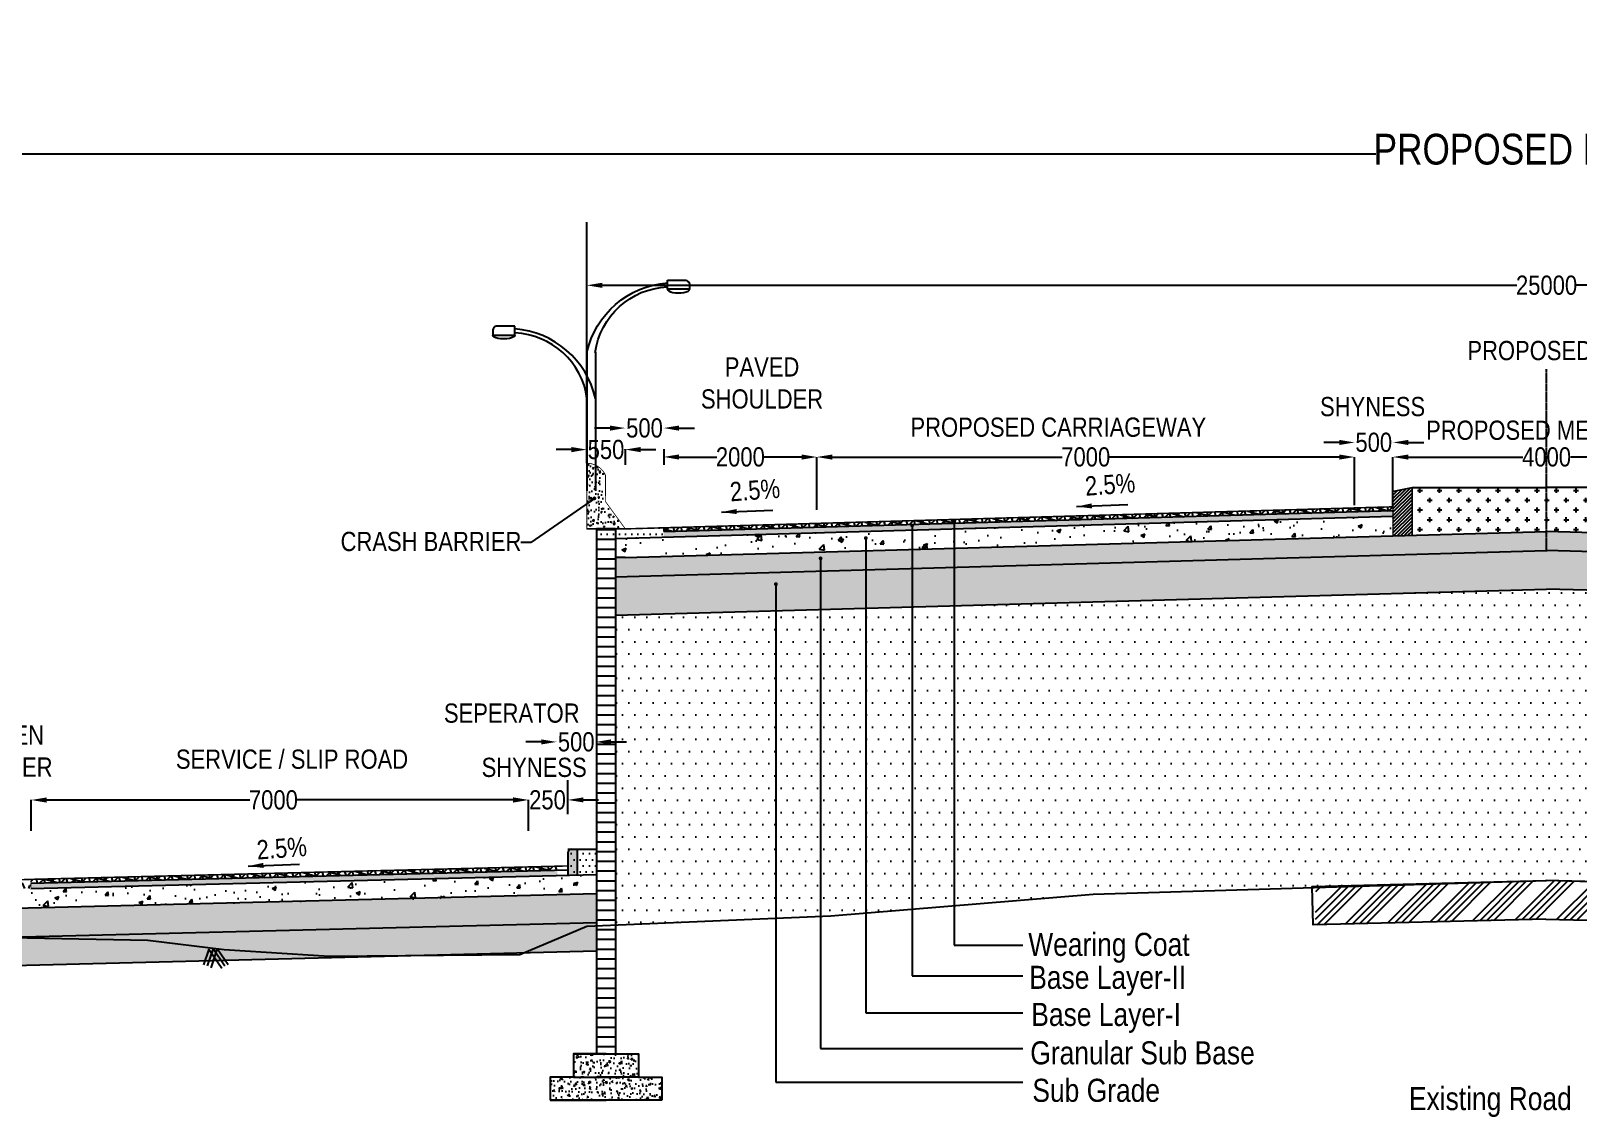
# Model space of a CAD drawing. Header units: millimetres. Extents: x 207528 to 778454, y -364692 to 101323.
# Drawn here: x 504300 to 524444, y -43424 to -29287 of the extents above; entities that cross this region are included whole.
import ezdxf

# ---------------------------------------------------------------- set-up
doc = ezdxf.new("R2010")
doc.units = ezdxf.units.MM
doc.linetypes.add('CENTER2', pattern=[28.575, 19.05, -3.175, 3.175, -3.175])
for name, color, linetype in [('Dim', 253, 'Continuous'), ('Dimension', 253, 'Continuous'), ('hatch', 253, 'Continuous')]:
    doc.layers.add(name, color=color, linetype=linetype)
doc.styles.add('DIM', font='ARIALN.TTF', dxfattribs={"height": 250})
doc.styles.add('STRIP PLAN STYLE', font='ARIALN.TTF')
doc.dimstyles.new('DIM', dxfattribs={"dimtxt": 250, "dimasz": 200, "dimexe": 0.18, "dimexo": 0.0625, "dimgap": 0.09, "dimtad": 0, "dimtih": 1, "dimtoh": 1, "dimdec": 0, "dimzin": 0, "dimdsep": 46, "dimtxsty": 'DIM', "dimcen": 0.09, "dimclrd": 256, "dimclrt": 7, "dimadec": 0, "dimazin": 0, "dimtfac": 1, "dimtdec": 0, "dimtofl": 0, "dimtmove": 0, "dimatfit": 3, "dimfxl": 1, "dimtolj": 1, "dimtzin": 0, "dimarcsym": 0})
doc.dimstyles.new('new', dxfattribs={"dimtxt": 150, "dimasz": 150, "dimexe": 100, "dimexo": 0.1, "dimgap": 0.09, "dimtad": 0, "dimtih": 1, "dimtoh": 1, "dimdec": 0, "dimzin": 0, "dimdsep": 46, "dimtxsty": 'DIM', "dimcen": 0.09, "dimclrd": 256, "dimclrt": 252, "dimadec": 0, "dimazin": 0, "dimtfac": 1, "dimtdec": 0, "dimtofl": 0, "dimtmove": 0, "dimatfit": 3, "dimfxl": 1, "dimtolj": 1, "dimtzin": 0, "dimlwd": -1, "dimarcsym": 0})
pattern_1 = [(0, (448185.95, 42455.75), (127, 127), [63.5, -190.5]), (90, (448217.7, 42424), (-127, 127), [63.5, -190.5])]
pattern_2 = [(0, (448185.95, -21627.63), (39.6875, 79.375), [0, -79.375])]
pattern_3 = [(228.01279, (448643.148, -20992.626), (-5080, -5715), [85.4304, -8457.621]), (184.96974, (448585.998, -21056.126), (7619.999997, 635.000036), [146.601, -14513.5122]), (132.510447, (448439.948, -21068.826), (6350.000003, -6984.999998), [103.3704, -10233.6807]), (267.27369, (448192.298, -21227.576), (635.000001, 12700), [133.501, -13216.6094]), (292.833654, (448185.948, -21360.926), (-3175, 7620), [130.9084, -12959.952]), (357.27369, (448236.748, -21481.576), (-12700, 635.000001), [133.501, -13216.6094]), (37.69424, (448370.098, -21487.926), (-8254.9999996, -6350.0000005), [176.5484, -17478.279]), (72.255328, (448509.798, -21379.976), (4445.000001, 13969.9999996), [166.68, -16501.314]), (121.429566, (448560.598, -21221.226), (-5080.000001, 8255), [133.9532, -13261.3864]), (175.23636, (448490.75, -21106.926), (6985, -635), [152.9283, -7493.4842]), (222.397438, (448338.348, -21094.226), (-7619.9999998, -6985.0000003), [197.7695, -19579.193]), (138.814075, (448820.95, -21233.926), (-4445, 3810), [67.501, -6682.6415]), (171.469234, (448770.148, -21189.476), (8255, -1269.999999), [128.4205, -12713.6597]), (225, (448643.15, -21170.43), (-9e-14, -635), [89.8023, -808.2233]), (203.19859, (448598.7, -21094.23), (3175, 1270), [48.3603, -4787.6556]), (291.80141, (448554.25, -21113.28), (-635, 1905), [68.3914, -3351.1882]), (30.96376, (448579.65, -21176.78), (1905, 1270), [111.08, -3591.5745]), (161.56505, (448674.9, -21119.63), (1270, -635), [80.322, -1927.7245]), (16.38954, (448185.948, -21113.276), (6350, 1905), [112.522, -11139.7067]), (70.346176, (448293.898, -21081.526), (-2540, -6985), [94.3997, -9345.554]), (293.19859, (448674.9, -20992.63), (-1270, 3175), [96.72, -4739.296]), (343.61046, (448712.998, -21081.526), (-6350, 1905), [112.522, -11139.7067]), (339.443955, (448185.95, -21506.98), (-3175, 1270), [108.509, -5316.9336]), (294.77514, (448287.548, -21545.076), (-3175.000004, 6984.999998), [90.918, -9000.8983]), (66.80141, (448681.25, -21627.63), (1270, 3175), [96.72, -4739.296]), (17.354025, (448719.348, -21538.726), (-8255, -2540), [106.4457, -10538.094]), (69.44395, (448370.1, -21627.63), (-1270, -3175), [54.2544, -5371.188]), (101.30993, (448643.15, -21627.63), (-635, 2540), [32.3787, -3205.4987]), (165.96376, (448636.8, -21595.88), (1905, -635), [130.9084, -2487.2636]), (186.009006, (448509.798, -21564.126), (6350, 635), [121.3167, -12010.3412]), (303.69007, (448579.65, -21233.93), (-635, 1270), [91.581, -2197.944]), (353.157227, (448630.448, -21310.126), (10795, -1269.9999994), [159.889, -15829.0023]), (60.945396, (448789.2, -21329.176), (-2540, -4445), [65.377, -6472.348]), (90, (448820.95, -21272), (-635, 635), [38.1, -596.9]), (120.25644, (448497.098, -21545.076), (2540, -4445), [88.2167, -8733.485]), (48.01279, (448452.648, -21468.876), (5080, 5715), [170.8607, -8372.1905]), (0, (448566.95, -21341.9), (635, 635), [165.1, -469.9]), (325.304846, (448732.048, -21341.876), (6350.000002, -4444.999997), [100.4024, -9939.829]), (254.0546, (448814.6, -21399.03), (-635, -2540), [92.4573, -4530.4125]), (207.645975, (448789.198, -21487.926), (-12065.0000004, -6349.999999), [150.5363, -14903.116]), (175.42608, (448655.848, -21557.776), (-8255, 635), [159.2574, -15766.4616])]
pattern_4 = [(0, (448185.95, 42455.75), (79.375, 158.75), [0, -158.75])]
pattern_5 = [(45, (448180, -79122.26), (-269.4077, 269.4077), []), (45, (448269.8, -79122.26), (-269.4077, 269.4077), []), (45, (448359.6, -79122.26), (-269.4077, 269.4077), []), (45, (448449.4, -79122.26), (-269.4077, 269.4077), [])]

# ---------------------------------------------------------------- blocks, each defined once
blk = doc.blocks.new('*D477')
at = {"layer": 'Defpoints', "color": 0, "transparency": 16777216}
for p in [(514534, -34833), (514534, -35519), (521534, -35459)]:
    blk.add_point(p, dxfattribs=at)
at = {"layer": 'Dim', "color": 0, "lineweight": -2, "transparency": 16777216}
for p, q in [((514534, -35519), (514534, -34833)), ((521534, -35459), (521534, -34833))]:
    blk.add_line(p, q, dxfattribs=at)
at = {"layer": 'Dim', "lineweight": -2, "transparency": 16777216}
for p, q in [((514734, -34833), (517729, -34833)), ((521334, -34833), (518339, -34833))]:
    blk.add_line(p, q, dxfattribs=at)
at = {"layer": 'Dim', "transparency": 16777216}
for points in [[(514734, -34800), (514734, -34867), (514534, -34833)], [(521334, -34800), (521334, -34867), (521534, -34833)]]:
    blk.add_solid(points, dxfattribs=at)
at = {"layer": 'Dim', "color": 7, "transparency": 16777216, "insert": (518034, -34833), "char_height": 250, "attachment_point": 5, "style": 'DIM'}
blk.add_mtext('\\A1;7000', dxfattribs=at)
blk = doc.blocks.new('*D478')
at = {"layer": 'Defpoints', "color": 0, "transparency": 16777216}
for p in [(512539, -34832), (512539, -34832), (514534, -34833)]:
    blk.add_point(p, dxfattribs=at)
at = {"layer": 'Dim', "color": 0, "lineweight": -2, "transparency": 16777216}
for p, q in [((512539, -34833), (512539, -34833)), ((514534, -34834), (514534, -34834))]:
    blk.add_line(p, q, dxfattribs=at)
at = {"layer": 'Dim', "lineweight": -2, "transparency": 16777216}
for p, q in [((512739, -34833), (513229, -34833)), ((514334, -34833), (513844, -34833))]:
    blk.add_line(p, q, dxfattribs=at)
at = {"layer": 'Dim', "transparency": 16777216}
for points in [[(512739, -34799), (512739, -34866), (512539, -34832)], [(514334, -34800), (514334, -34867), (514534, -34833)]]:
    blk.add_solid(points, dxfattribs=at)
at = {"layer": 'Dim', "color": 7, "transparency": 16777216, "insert": (513537, -34833), "char_height": 250, "attachment_point": 5, "style": 'DIM'}
blk.add_mtext('\\A1;2000', dxfattribs=at)
blk = doc.blocks.new('*D479')
at = {"layer": 'Defpoints', "color": 0, "transparency": 16777216}
for p in [(511538, -34736), (511538, -34833), (512038, -34833)]:
    blk.add_point(p, dxfattribs=at)
at = {"layer": 'Dim', "lineweight": -2, "transparency": 16777216}
for p, q in [((511338, -34736), (511138, -34736)), ((512238, -34736), (512438, -34736))]:
    blk.add_line(p, q, dxfattribs=at)
at = {"layer": 'Dim', "color": 0, "lineweight": -2, "transparency": 16777216}
for p, q in [((511538, -34738), (511538, -34736)), ((512038, -34738), (512038, -34736))]:
    blk.add_line(p, q, dxfattribs=at)
at = {"layer": 'Dim', "transparency": 16777216}
for points in [[(511338, -34703), (511338, -34770), (511538, -34736)], [(512238, -34703), (512238, -34770), (512038, -34736)]]:
    blk.add_solid(points, dxfattribs=at)
at = {"layer": 'Dim', "color": 7, "transparency": 16777216, "insert": (511788, -34736), "char_height": 250, "attachment_point": 5, "style": 'DIM'}
blk.add_mtext('\\A1;550', dxfattribs=at)
blk = doc.blocks.new('*D480')
at = {"layer": 'Defpoints', "color": 0, "transparency": 16777216}
for p in [(522034, -34643), (521534, -34833), (522034, -34833)]:
    blk.add_point(p, dxfattribs=at)
at = {"layer": 'Dim', "lineweight": -2, "transparency": 16777216}
for p, q in [((521334, -34643), (521134, -34643)), ((522234, -34643), (522434, -34643))]:
    blk.add_line(p, q, dxfattribs=at)
at = {"layer": 'Dim', "color": 0, "lineweight": -2, "transparency": 16777216}
for p, q in [((521534, -34644), (521534, -34643)), ((522034, -34644), (522034, -34643))]:
    blk.add_line(p, q, dxfattribs=at)
at = {"layer": 'Dim', "transparency": 16777216}
for points in [[(521334, -34610), (521334, -34677), (521534, -34643)], [(522234, -34610), (522234, -34677), (522034, -34643)]]:
    blk.add_solid(points, dxfattribs=at)
at = {"layer": 'Dim', "color": 7, "transparency": 16777216, "insert": (521784, -34643), "char_height": 250, "attachment_point": 5, "style": 'DIM'}
blk.add_mtext('\\A1;500', dxfattribs=at)
blk = doc.blocks.new('*D497')
at = {"layer": 'Defpoints', "color": 0, "transparency": 16777216}
for p in [(512038, -34456), (512038, -34730), (512539, -34730)]:
    blk.add_point(p, dxfattribs=at)
at = {"layer": 'Dim', "lineweight": -2, "transparency": 16777216}
for p, q in [((511838, -34456), (511638, -34456)), ((512739, -34456), (512939, -34456))]:
    blk.add_line(p, q, dxfattribs=at)
at = {"layer": 'Dim', "color": 0, "lineweight": -2, "transparency": 16777216}
for p, q in [((512038, -34458), (512038, -34456)), ((512539, -34458), (512539, -34456))]:
    blk.add_line(p, q, dxfattribs=at)
at = {"layer": 'Dim', "transparency": 16777216}
for points in [[(511838, -34423), (511838, -34490), (512038, -34456)], [(512739, -34423), (512739, -34490), (512539, -34456)]]:
    blk.add_solid(points, dxfattribs=at)
at = {"layer": 'Dim', "color": 7, "transparency": 16777216, "insert": (512289, -34456), "char_height": 250, "attachment_point": 5, "style": 'DIM'}
blk.add_mtext('\\A1;500', dxfattribs=at)
blk = doc.blocks.new('*D481')
at = {"layer": 'Defpoints', "color": 0, "transparency": 16777216}
for p in [(522034, -34833), (522034, -35269), (526035, -35269)]:
    blk.add_point(p, dxfattribs=at)
at = {"layer": 'Dim', "color": 0, "lineweight": -2, "transparency": 16777216}
for p, q in [((522034, -35269), (522034, -34833)), ((526035, -35269), (526035, -34833))]:
    blk.add_line(p, q, dxfattribs=at)
at = {"layer": 'Dim', "lineweight": -2, "transparency": 16777216}
for p, q in [((522234, -34833), (523724, -34833)), ((525835, -34833), (524344, -34833))]:
    blk.add_line(p, q, dxfattribs=at)
at = {"layer": 'Dim', "transparency": 16777216}
for points in [[(522234, -34800), (522234, -34867), (522034, -34833)], [(525835, -34800), (525835, -34867), (526035, -34833)]]:
    blk.add_solid(points, dxfattribs=at)
at = {"layer": 'Dim', "color": 7, "transparency": 16777216, "insert": (524034, -34833), "char_height": 250, "attachment_point": 5, "style": 'DIM'}
blk.add_mtext('\\A1;4000', dxfattribs=at)
blk = doc.blocks.new('*D467')
at = {"layer": 'Defpoints', "color": 0, "transparency": 16777216}
for p in [(511538, -32214), (536531, -32308), (536531, -32598)]:
    blk.add_point(p, dxfattribs=at)
at = {"layer": 'Dim', "color": 0, "lineweight": -2, "transparency": 16777216}
for p, q in [((511538, -32597), (511538, -32598)), ((536531, -32597), (536531, -32598))]:
    blk.add_line(p, q, dxfattribs=at)
at = {"layer": 'Dim', "lineweight": -2, "transparency": 16777216}
for p, q in [((511738, -32598), (523647, -32598)), ((536331, -32598), (524422, -32598))]:
    blk.add_line(p, q, dxfattribs=at)
at = {"layer": 'Dim', "transparency": 16777216}
for points in [[(511738, -32565), (511738, -32631), (511538, -32598)], [(536331, -32565), (536331, -32631), (536531, -32598)]]:
    blk.add_solid(points, dxfattribs=at)
at = {"layer": 'Dim', "color": 7, "transparency": 16777216, "insert": (524034, -32598), "char_height": 250, "attachment_point": 5, "style": 'DIM'}
blk.add_mtext('\\A1;25000', dxfattribs=at)
blk = doc.blocks.new('*D468')
at = {"layer": 'Defpoints', "color": 0, "transparency": 16777216}
for p in [(554034, -30202), (494034, -30254), (554034, -30886)]:
    blk.add_point(p, dxfattribs=at)
at = {"layer": 'Dim', "color": 0, "lineweight": -2, "transparency": 16777216}
for p, q in [((554034, -30202), (554034, -30886)), ((494034, -30254), (494034, -30886))]:
    blk.add_line(p, q, dxfattribs=at)
at = {"layer": 'Dim', "lineweight": -2, "transparency": 16777216}
for p, q in [((494234, -30886), (521813, -30886)), ((553834, -30886), (529158, -30886))]:
    blk.add_line(p, q, dxfattribs=at)
at = {"layer": 'Dim', "transparency": 16777216}
for points in [[(494234, -30852), (494234, -30919), (494034, -30886)], [(553834, -30852), (553834, -30919), (554034, -30886)]]:
    blk.add_solid(points, dxfattribs=at)
at = {"layer": 'Dim', "color": 7, "transparency": 16777216, "insert": (525486, -30886), "char_height": 400, "attachment_point": 5, "style": 'STRIP PLAN STYLE'}
blk.add_mtext('\\A1;PROPOSED RIGHT OF WAY (60m)', dxfattribs=at)
blk = doc.blocks.new('DDD')
for p, q in [((1867358, -106507), (1867129, -106509)), ((1867359, -106625), (1867358, -106507)), ((1867070, -106568), (1867071, -106627)), ((1867071, -106627), (1867359, -106625)), ((1868297, -107444), (1868295, -109214)), ((1868407, -107450), (1868407, -109214))]:
    blk.add_line(p, q)
for centre, major_axis, start_param, end_param in [((1867129, -106568), (41.7, 41.7), 0.793568, 2.364365), ((1867273, -107703), (-822, 822), 4.14637, 5.423964), ((1867323, -107580), (-343, 922), 4.488864, 5.890241)]:
    blk.add_ellipse(centre, major_axis=major_axis, ratio=1, start_param=start_param, end_param=end_param)
at = {"extrusion": (0, 0, -1)}
blk.add_ellipse((1867215, -106626), major_axis=(144, 1), ratio=0.331897, start_param=0, end_param=3.141593, dxfattribs=at)
blk = doc.blocks.new('DUAL LIGHT')
for p, q in [((1621822, -144545), (1621823, -144427)), ((1621823, -144427), (1622052, -144429)), ((1622110, -144547), (1621822, -144545)), ((1622110, -144488), (1622110, -144547)), ((1620774, -145370), (1620774, -146570)), ((1620884, -145364), (1620885, -146570))]:
    blk.add_line(p, q)
at = {"extrusion": (0, 0, -1)}
for centre, major_axis, start_param, end_param in [((1622052, -144487), (-41.7, 41.7), 0.793568, 2.364365), ((1621908, -145623), (822, 822), 4.14637, 5.423964), ((1621858, -145500), (343, 922), 4.488864, 5.890241)]:
    blk.add_ellipse(centre, major_axis=major_axis, ratio=1, start_param=start_param, end_param=end_param, dxfattribs=at)
blk.add_ellipse((1621966, -144546), major_axis=(-144, 1), ratio=0.331897, start_param=0, end_param=3.141593)
blk.add_blockref('DDD', (-247523, -37321))
blk = doc.blocks.new('*D509')
at = {"layer": 'Defpoints', "color": 0, "transparency": 16777216}
for p in [(511655, -38541), (511145, -38889), (511655, -38889)]:
    blk.add_point(p, dxfattribs=at)
at = {"layer": 'Dim', "lineweight": -2, "transparency": 16777216}
for p, q in [((510945, -38541), (510745, -38541)), ((511855, -38541), (512055, -38541))]:
    blk.add_line(p, q, dxfattribs=at)
at = {"layer": 'Dim', "color": 0, "lineweight": -2, "transparency": 16777216}
for p, q in [((511145, -38542), (511145, -38541)), ((511655, -38542), (511655, -38541))]:
    blk.add_line(p, q, dxfattribs=at)
at = {"layer": 'Dim', "transparency": 16777216}
for points in [[(510945, -38508), (510945, -38574), (511145, -38541)], [(511855, -38508), (511855, -38574), (511655, -38541)]]:
    blk.add_solid(points, dxfattribs=at)
at = {"layer": 'Dim', "color": 7, "transparency": 16777216, "insert": (511400, -38541), "char_height": 250, "attachment_point": 5, "style": 'DIM'}
blk.add_mtext('\\A1;500', dxfattribs=at)
blk = doc.blocks.new('*D510')
at = {"layer": 'Defpoints', "color": 0, "transparency": 16777216}
for p in [(504304, -39297), (504304, -39700), (510778, -39700)]:
    blk.add_point(p, dxfattribs=at)
at = {"layer": 'Dim', "color": 0, "lineweight": -2, "transparency": 16777216}
for p, q in [((504304, -39700), (504304, -39297)), ((510778, -39700), (510778, -39297))]:
    blk.add_line(p, q, dxfattribs=at)
at = {"layer": 'Dim', "lineweight": -2, "transparency": 16777216}
for p, q in [((504504, -39297), (507152, -39297)), ((510578, -39297), (507762, -39297))]:
    blk.add_line(p, q, dxfattribs=at)
at = {"layer": 'Dim', "transparency": 16777216}
for points in [[(504504, -39264), (504504, -39331), (504304, -39297)], [(510578, -39264), (510578, -39331), (510778, -39297)]]:
    blk.add_solid(points, dxfattribs=at)
at = {"layer": 'Dim', "color": 7, "transparency": 16777216, "insert": (507457, -39297), "char_height": 250, "attachment_point": 5, "style": 'DIM'}
blk.add_mtext('\\A1;7000', dxfattribs=at)
blk = doc.blocks.new('*D511')
at = {"layer": 'Defpoints', "color": 0, "transparency": 16777216}
for p in [(511292, -39296), (510781, -39613), (511292, -39613)]:
    blk.add_point(p, dxfattribs=at)
at = {"layer": 'Dim', "lineweight": -2, "transparency": 16777216}
for p, q in [((510581, -39296), (510381, -39296)), ((511492, -39296), (511692, -39296))]:
    blk.add_line(p, q, dxfattribs=at)
at = {"layer": 'Dim', "color": 0, "lineweight": -2, "transparency": 16777216}
for p, q in [((510781, -39297), (510781, -39296)), ((511292, -39297), (511292, -39296))]:
    blk.add_line(p, q, dxfattribs=at)
at = {"layer": 'Dim', "transparency": 16777216}
for points in [[(510581, -39263), (510581, -39329), (510781, -39296)], [(511492, -39263), (511492, -39329), (511292, -39296)]]:
    blk.add_solid(points, dxfattribs=at)
at = {"layer": 'Dim', "color": 7, "transparency": 16777216, "insert": (511026, -39296), "char_height": 250, "attachment_point": 5, "style": 'DIM'}
blk.add_mtext('\\A1;250', dxfattribs=at)

msp = doc.modelspace()

# ---------------------------------------------------------------- hatches: boundary and pattern name
h = msp.add_hatch()
h.set_pattern_fill('GOST_GLASS', color=41, scale=5)
h.set_pattern_definition([(45, (448185.948, -103130.488), (42.426407, -4e-15), [25, -35]), (45, (448196.554, -103130.488), (42.426407, -4e-15), [10, -50]), (45, (448185.948, -103119.88), (42.426407, -4e-15), [10, -50])])
h.paths.add_polyline_path([(522034, -35601.1), (522034, -35531.1), (512539.4, -35804.5), (512539.4, -35873.7)])
at = {"ltscale": 0.1}
h = msp.add_hatch(dxfattribs=at)
h.set_pattern_fill('LINE', color=256, scale=40, style=0)
h.set_pattern_definition([(0, (449685.95, 42455.75), (0, 127), [])])
h.paths.add_polyline_path([(511912.9, -35768.5), (511662.9, -35768.5), (511662.9, -41152.3), (511912.9, -41113.4)])
h.paths.add_polyline_path([(511912.9, -41113.4), (511662.9, -41152.3), (511662.9, -42602.9), (511912.9, -42602.9)])
h = msp.add_hatch(color=256)
h.dxf.hatch_style = 1
h.paths.add_polyline_path([(511289.4, -39986.5, -0.4142136), (511339.4, -39936.5), (511412.7, -39936.5), (511412.7, -40272.3), (511289.4, -40275.4)])
h = msp.add_hatch()
h.set_pattern_fill('GOST_GLASS', color=41, scale=5)
h.set_pattern_definition([(45, (412542.996, -53854.15), (42.426407, -4e-15), [25, -35]), (45, (412553.602, -53854.15), (42.426407, -4e-15), [10, -50]), (45, (412542.996, -53843.545), (42.426407, -4e-15), [10, -50])])
h.paths.add_polyline_path([(511153.7, -40208.7), (511153.7, -40278.8), (505574.6, -40418.2), (505328.2, -40398.6), (504930, -40364.3)])
h.paths.add_polyline_path([(504300.5, -40380.1), (504300.5, -40450.1), (505574.6, -40418.2), (505328.2, -40398.6), (504930, -40364.3)])
at = {"layer": 'Dim'}
h = msp.add_hatch(dxfattribs=at)
h.set_pattern_fill('AR-CONC', color=256)
h.set_pattern_definition([(50, (447685.82, 42418.25), (182.18467, -15.93909), [19.05, -209.55]), (355, (447685.82, 42418.25), (-35.24342, 191.05685), [15.24, -167.6406]), (100.45144, (447701, 42416.92), (146.94125, 175.11775), [16.19, -178.09024]), (46.1842, (447685.82, 42469.05), (271.07904, -42.04233), [28.575, -314.325]), (96.63556, (447708.4, 42465.55), (237.4041, 247.4261), [24.285, -267.1356]), (351.18415, (447685.82, 42469.05), (237.4041, 247.4261), [22.86, -251.4597]), (21, (447711.22, 42456.35), (151.6144, -102.2652), [19.05, -209.55]), (326, (447711.22, 42456.35), (61.80203, 184.18797), [15.24, -167.64]), (71.45144, (447723.86, 42447.83), (213.41642, 81.92277), [16.19, -178.08994]), (37.5, (447685.82, 42418.25), (3.088603, 84.55504), [0, -165.608, 0, -170.18, 0, -168.275]), (7.5, (447685.82, 42418.25), (66.81966, 100.180575), [0, -97.028, 0, -161.798, 0, -64.135]), (327.5, (447629.18, 42418.25), (135.590595, -5.728744), [0, -63.5, 0, -198.12, 0, -262.89]), (317.5, (447603.78, 42418.25), (148.12918, 25.42649), [0, -82.55, 0, -131.572, 0, -186.69])])
h.paths.add_polyline_path([(511780.9, -35070.1), (511774.3, -35056.4), (511754.7, -35024.3), (511737.6, -35002.9), (511713.2, -34978.7), (511673.4, -34950.1), (511640.4, -34933.9), (511607.7, -34923), (511569.4, -34915.9), (511537.9, -34914.4), (511537.9, -34972.4), (511537.9, -35768.5), (512039.3, -35756), (511780.5, -35412)])
h = msp.add_hatch(dxfattribs=at)
h.set_pattern_fill('ANSI31', color=256, scale=10)
h.set_pattern_definition([(45, (448185.948, 42455.753), (-22.45064, 22.45064), [])])
h.paths.add_polyline_path([(522284, -35481), (522283.9, -35231.1), (522034, -35280.7), (522034, -35481), (522034, -35851.2), (522284, -35845)])
h = msp.add_hatch(dxfattribs=at)
h.set_pattern_fill('AR-CONC', color=256, scale=3)
h.set_pattern_definition([(50, (448185.95, -21627.63), (546.554, -47.8173), [57.15, -628.65]), (355, (448185.95, -21627.6), (-105.7303, 573.1705), [45.72, -502.9218]), (100.45144, (448231.5, -21631.6), (440.8237, 525.3533), [48.57, -534.2707]), (46.1842, (448185.95, -21475.2), (813.237, -126.127), [85.725, -942.975]), (96.6356, (448253.7, -21485.7), (712.212, 742.278), [72.855, -801.407]), (351.1842, (448185.95, -21475.2), (712.212, 742.278), [68.58, -754.379]), (21, (448262.15, -21513.33), (454.8432, -306.7956), [57.15, -628.65]), (326, (448262.15, -21513.3), (185.406, 552.564), [45.72, -502.92]), (71.45144, (448300.05, -21538.9), (640.2493, 245.7683), [48.57, -534.27]), (37.5, (448185.95, -21627.63), (9.2658, 253.6651), [0, -496.824, 0, -510.54, 0, -504.825]), (7.5, (448185.95, -21627.63), (200.459, 300.5417), [0, -291.084, 0, -485.394, 0, -192.405]), (327.5, (448016.02, -21627.63), (406.7718, -17.18623), [0, -190.5, 0, -594.36, 0, -788.67]), (317.5, (447939.82, -21627.63), (444.3875, 76.2795), [0, -247.65, 0, -394.716, 0, -560.07])])
h.paths.add_polyline_path([(522034, -35601.1), (511912.9, -35891.7), (511912.9, -36027.6), (511912.9, -36138.6), (522034, -35851.2)])
h = msp.add_hatch(dxfattribs=at)
h.set_pattern_fill('AR-CONC', color=256, scale=3)
h.set_pattern_definition([(50, (412543, -53854.15), (546.554, -47.8173), [57.15, -628.65]), (355, (412543, -53854.15), (-105.7303, 573.1705), [45.72, -502.9218]), (100.45144, (412588.54, -53858.14), (440.8237, 525.3533), [48.57, -534.2707]), (46.1842, (412543, -53701.75), (813.237, -126.127), [85.725, -942.975]), (96.6356, (412610.8, -53712.3), (712.2124, 742.2784), [72.855, -801.407]), (351.18415, (412543, -53701.75), (712.2124, 742.2784), [68.58, -754.379]), (21, (412619.2, -53739.85), (454.8432, -306.7956), [57.15, -628.65]), (326, (412619.2, -53739.85), (185.406, 552.564), [45.72, -502.92]), (71.45144, (412657.1, -53765.4), (640.2493, 245.7683), [48.57, -534.2698]), (37.5, (412543, -53854.15), (9.2658, 253.6651), [0, -496.824, 0, -510.54, 0, -504.825]), (7.5, (412543, -53854.15), (200.459, 300.5417), [0, -291.084, 0, -485.394, 0, -192.405]), (327.5, (412373.07, -53854.15), (406.7718, -17.18623), [0, -190.5, 0, -594.36, 0, -788.67]), (317.5, (412296.87, -53854.15), (444.3875, 76.2795), [0, -247.65, 0, -394.716, 0, -560.07])])
h.paths.add_polyline_path([(504153.7, -40453.8), (505574.6, -40418.2), (506472.4, -40489.7), (507655.6, -40545.7), (509194.1, -40553.5), (510496.8, -40492.6), (511662.9, -40474.4), (511662.9, -40525.8), (504153.7, -40703.8)])
h.paths.add_polyline_path([(505574.6, -40418.2), (511153.7, -40278.8), (511662.9, -40266), (511662.9, -40474.4), (510496.8, -40492.6), (509194.1, -40553.5), (507655.6, -40545.7), (506472.4, -40489.7)])
h = msp.add_hatch(dxfattribs=at)
h.set_pattern_fill('ANSI34', color=256, scale=20)
h.set_pattern_definition(pattern_5)
h.paths.add_polyline_path([(524020, -40342.2), (522030.6, -40391.9), (521031.5, -40416.9), (521025.3, -40921.3), (524032, -40846.4)])
h = msp.add_hatch(dxfattribs=at)
h.set_pattern_fill('ANSI34', color=256, scale=20)
h.set_pattern_definition(pattern_5)
h.paths.add_polyline_path([(524025.6, -40346.1), (526026.7, -40392.4), (527026.4, -40421.1), (527032.6, -40921.4), (524032.6, -40846.4)])
at = {"layer": 'hatch'}
h = msp.add_hatch(dxfattribs=at)
h.set_pattern_fill('CROSS', color=61, scale=20)
h.set_pattern_definition(pattern_1)
h.paths.add_polyline_path([(524034.3, -35231), (522283.9, -35231.1), (522283.9, -35481.1), (522284, -35845), (524034.3, -35801.2)])
h = msp.add_hatch(dxfattribs=at)
h.set_pattern_fill('CROSS', color=61, scale=20)
h.set_pattern_definition(pattern_1)
h.paths.add_polyline_path([(524034.3, -35231), (525784.7, -35231.1), (525784.7, -35481.1), (525784.6, -35845), (524034.3, -35801.2)])
h = msp.add_hatch(dxfattribs=at)
h.set_pattern_fill('NET3', color=256, scale=30, angle=45)
h.set_pattern_definition([(45, (448185.95, -103130.49), (-67.35192, 67.35192), []), (105, (448185.95, -103130.49), (-92.004435, -24.65251), []), (165, (448185.95, -103130.49), (-24.65251, -92.004435), [])])
h.paths.add_polyline_path([(522034, -35531.1), (522034, -35481.1), (512539.4, -35754.5), (512539.4, -35804.5)])
h = msp.add_hatch(dxfattribs=at)
h.set_pattern_fill('DOTS', scale=50)
h.set_pattern_definition(pattern_2)
h.paths.add_polyline_path([(512539.4, -35754.5), (511663.2, -35768.5), (511662.9, -35774.6), (511662.9, -35903.3), (512540, -35873.7)])
h = msp.add_hatch(dxfattribs=at)
h.set_pattern_fill('GRAVEL', color=11, scale=25)
h.set_pattern_definition(pattern_3)
h.paths.add_polyline_path([(524033.7, -36051.3), (524033.7, -35801.2), (511912.9, -36138.6), (511912.9, -36222.7), (511912.9, -36391.8)])
h = msp.add_hatch(dxfattribs=at)
h.set_pattern_fill('GRAVEL', color=11, scale=25)
h.set_pattern_definition(pattern_3)
h.paths.add_polyline_path([(524034.9, -36051.3), (524034.9, -35801.2), (536155.7, -36138.6), (536155.7, -36221.5), (536155.7, -36391.8)])
h = msp.add_hatch(dxfattribs=at)
h.set_pattern_fill('DOTS', color=25, scale=50)
h.set_pattern_definition(pattern_2)
h.paths.add_polyline_path([(524033.7, -36051.3), (511912.9, -36391.8), (511912.9, -36892), (524033.7, -36551.5)])
h = msp.add_hatch(dxfattribs=at)
h.set_pattern_fill('DOTS', color=25, scale=50)
h.set_pattern_definition(pattern_2)
h.paths.add_polyline_path([(524034.9, -36051.3), (536155.7, -36391.8), (536155.7, -36892), (524034.9, -36551.5)])
h = msp.add_hatch(dxfattribs=at)
h.set_pattern_fill('DOTS', scale=100)
h.set_pattern_definition(pattern_4)
h.paths.add_polyline_path([(524033.7, -36551.5), (511912.9, -36892), (511912.9, -40922.4), (512646.2, -40891.3), (514715.3, -40803.7), (518132.5, -40520.7), (524033.7, -40346.3)])
h = msp.add_hatch(dxfattribs=at)
h.set_pattern_fill('DOTS', scale=100)
h.set_pattern_definition(pattern_4)
h.paths.add_polyline_path([(524034.9, -36551.5), (536155.7, -36892), (536155.7, -40730.1), (536155.7, -40922.4), (533353.3, -40803.7), (529936.2, -40520.7), (524034.9, -40346.3)])
h = msp.add_hatch(dxfattribs=at)
h.set_pattern_fill('DOTS', color=25, scale=50)
h.set_pattern_definition([(0, (-803791.75, 54382.31), (39.6875, 79.375), [0, -79.375])])
h.paths.add_polyline_path([(511276.9, -40275.6), (511662.3, -40265.9), (511662.3, -39939.9), (511276.9, -39939.9)])
h = msp.add_hatch(dxfattribs=at)
h.set_pattern_fill('NET3', color=256, scale=30, angle=45)
h.set_pattern_definition([(45, (412543, -53854.15), (-67.35192, 67.35192), []), (105, (412543, -53854.15), (-92.004435, -24.65251), []), (165, (412543, -53854.15), (-24.65251, -92.004435), [])])
h.paths.add_polyline_path([(511153.7, -40158.7), (511153.7, -40208.7), (504930, -40364.3), (504480, -40325.6)])
h.paths.add_polyline_path([(504300.5, -40330), (504300.5, -40380.1), (504930, -40364.3), (504480, -40325.6)])
h = msp.add_hatch(dxfattribs=at)
h.set_pattern_fill('GRAVEL', color=11, scale=25)
h.set_pattern_definition([(228.012788, (197197.884, -107775.83), (-5080.0000004, -5714.9999996), [85.4304, -8457.6209]), (184.969741, (197140.734, -107839.328), (7619.999997, 635.0000362), [146.6012, -14513.5122]), (132.510447, (196994.684, -107852.028), (6350.0000027, -6984.9999976), [103.3704, -10233.6807]), (267.273689, (196747.034, -108010.778), (635.0000013, 12700), [133.5011, -13216.6094]), (292.833654, (196740.684, -108144.128), (-3175.0000003, 7620), [130.9084, -12959.9519]), (357.273689, (196791.484, -108264.778), (-12700, 635.0000013), [133.5011, -13216.6094]), (37.6942405, (196924.834, -108271.128), (-8254.9999996, -6350.0000005), [176.5484, -17478.2788]), (72.255328, (197064.534, -108163.178), (4445.0000012, 13969.9999996), [166.6799, -16501.3142]), (121.429566, (197115.334, -108004.428), (-5080.0000007, 8254.9999996), [133.9532, -13261.3864]), (175.236358, (197045.484, -107890.13), (6985, -635.000001), [152.9283, -7493.4842]), (222.397438, (196893.084, -107877.428), (-7619.9999998, -6985.0000003), [197.7695, -19579.1931]), (138.814075, (197375.684, -108017.13), (-4445, 3810), [67.5011, -6682.6415]), (171.469234, (197324.884, -107972.678), (8255.0000002, -1269.9999986), [128.4205, -12713.6597]), (225, (197197.9, -107953.63), (-9e-14, -635), [89.8023, -808.2233]), (203.19859, (197153.43, -107877.43), (3175, 1270), [48.3603, -4787.6556]), (291.80141, (197108.98, -107896.48), (-635, 1905), [68.3914, -3351.1882]), (30.963757, (197134.38, -107959.98), (1905, 1270), [111.0799, -3591.5745]), (161.56505, (197229.63, -107902.83), (1270, -635), [80.3218, -1927.7245]), (16.38954, (196740.684, -107896.478), (6350, 1905), [112.522, -11139.7067]), (70.346176, (196848.634, -107864.73), (-2540, -6985), [94.3997, -9345.5539]), (293.19859, (197229.63, -107775.83), (-1270, 3175), [96.72, -4739.2959]), (343.61046, (197267.734, -107864.728), (-6350, 1904.9999996), [112.522, -11139.7067]), (339.443955, (196740.684, -108290.18), (-3175, 1270), [108.5088, -5316.9336]), (294.77514, (196842.284, -108328.28), (-3175.000004, 6984.999998), [90.918, -9000.8983]), (66.80141, (197235.98, -108410.83), (1270, 3175), [96.72, -4739.2959]), (17.354025, (197274.084, -108321.928), (-8255, -2540.0000005), [106.4457, -10538.094]), (69.443955, (196924.834, -108410.83), (-1270, -3175), [54.2544, -5371.188]), (101.309932, (197197.88, -108410.83), (-635, 2540), [32.3787, -3205.4987]), (165.963757, (197191.53, -108379.08), (1905, -635), [130.9084, -2487.2636]), (186.009006, (197064.534, -108347.328), (6350, 635.0000003), [121.3167, -12010.3412]), (303.69007, (197134.38, -108017.13), (-635, 1270), [91.581, -2197.9441]), (353.157227, (197185.184, -108093.328), (10795, -1269.9999994), [159.8892, -15829.0023]), (60.945396, (197343.934, -108112.38), (-2540, -4445), [65.377, -6472.3481]), (90, (197375.7, -108055.2), (-635, 635), [38.1, -596.9]), (120.256437, (197051.834, -108328.28), (2540, -4445), [88.2167, -8733.4852]), (48.012787, (197007.384, -108252.08), (5080.0000004, 5714.9999996), [170.8607, -8372.1905]), (0, (197121.7, -108125.1), (635, 635), [165.1, -469.9]), (325.304846, (197286.784, -108125.08), (6350.0000024, -4444.9999966), [100.4024, -9939.8292]), (254.054604, (197369.33, -108182.23), (-635, -2540), [92.4573, -4530.4125]), (207.645975, (197343.934, -108271.128), (-12065.0000004, -6349.9999992), [150.5363, -14903.1161]), (175.426079, (197210.584, -108340.978), (-8255, 635), [159.2574, -15766.4616])])
h.paths.add_polyline_path([(502978.6, -40526.4), (503301.5, -40365), (504300.5, -40330), (504301, -40330), (504301, -40450.2), (504180.4, -40450.2), (504180.4, -40484.3)])
h = msp.add_hatch(dxfattribs=at)
h.set_pattern_fill('GRAVEL', color=11, scale=25)
h.set_pattern_definition([(228.01279, (413000.196, -53219.15), (-5080, -5715), [85.4304, -8457.621]), (184.96974, (412943.046, -53282.65), (7619.999997, 635.000036), [146.6012, -14513.5122]), (132.510447, (412796.996, -53295.35), (6350.000003, -6984.999998), [103.3704, -10233.6807]), (267.27369, (412549.346, -53454.1), (635.000001, 12700), [133.501, -13216.6094]), (292.833654, (412542.996, -53587.45), (-3175, 7620), [130.9084, -12959.952]), (357.27369, (412593.796, -53708.1), (-12700, 635.000001), [133.501, -13216.6094]), (37.69424, (412727.146, -53714.451), (-8254.9999996, -6350.0000005), [176.5484, -17478.279]), (72.255328, (412866.846, -53606.501), (4445.000001, 13969.9999996), [166.68, -16501.314]), (121.429566, (412917.646, -53447.75), (-5080.000001, 8255), [133.9532, -13261.3864]), (175.23636, (412847.796, -53333.45), (6985, -635), [152.9283, -7493.4842]), (222.397438, (412695.396, -53320.751), (-7619.9999998, -6985.0000003), [197.7695, -19579.193]), (138.814075, (413177.996, -53460.45), (-4445, 3810), [67.501, -6682.6415]), (171.469234, (413127.196, -53416), (8255, -1269.999999), [128.4205, -12713.6597]), (225, (413000.2, -53396.95), (-9e-14, -635), [89.8023, -808.2233]), (203.19859, (412955.746, -53320.75), (3175, 1270), [48.3603, -4787.6556]), (291.80141, (412911.3, -53339.8), (-635, 1905), [68.3914, -3351.1882]), (30.96376, (412936.7, -53403.3), (1905, 1270), [111.08, -3591.5745]), (161.56505, (413031.95, -53346.15), (1270, -635), [80.3218, -1927.7245]), (16.38954, (412542.996, -53339.8), (6350, 1905), [112.522, -11139.7067]), (70.346176, (412650.946, -53308.05), (-2540, -6985), [94.3997, -9345.554]), (293.19859, (413031.946, -53219.15), (-1270, 3175), [96.72, -4739.296]), (343.61046, (413070.046, -53308.05), (-6350, 1905), [112.522, -11139.7067]), (339.443955, (412542.996, -53733.5), (-3175, 1270), [108.5088, -5316.9336]), (294.77514, (412644.596, -53771.6), (-3175.000004, 6984.999998), [90.918, -9000.8983]), (66.80141, (413038.296, -53854.15), (1270, 3175), [96.72, -4739.296]), (17.354025, (413076.396, -53765.25), (-8255, -2540), [106.4457, -10538.094]), (69.443955, (412727.146, -53854.15), (-1270, -3175), [54.2544, -5371.188]), (101.30993, (413000.2, -53854.15), (-635, 2540), [32.3787, -3205.4987]), (165.96376, (412993.85, -53822.4), (1905, -635), [130.9084, -2487.2636]), (186.009006, (412866.846, -53790.65), (6350, 635), [121.3167, -12010.3412]), (303.69007, (412936.7, -53460.45), (-635, 1270), [91.581, -2197.944]), (353.157227, (412987.496, -53536.651), (10795, -1269.9999994), [159.8892, -15829.0023]), (60.945396, (413146.246, -53555.7), (-2540, -4445), [65.377, -6472.348]), (90, (413178, -53498.55), (-635, 635), [38.1, -596.9]), (120.256437, (412854.146, -53771.6), (2540, -4445), [88.2167, -8733.4852]), (48.01279, (412809.696, -53695.4), (5080, 5715), [170.8607, -8372.1905]), (0, (412924, -53568.4), (635, 635), [165.1, -469.9]), (325.304846, (413089.096, -53568.4), (6350.000002, -4444.999997), [100.4024, -9939.829]), (254.0546, (413171.646, -53625.55), (-635, -2540), [92.4573, -4530.4125]), (207.645975, (413146.246, -53714.45), (-12065.0000004, -6349.999999), [150.5363, -14903.116]), (175.42608, (413012.896, -53784.301), (-8255, 635), [159.2574, -15766.4616])])
h.paths.add_polyline_path([(502543.1, -40744.1), (501752.7, -41139.2), (511662.9, -40891.5), (511662.9, -40516.1)])
h = msp.add_hatch(dxfattribs=at)
h.set_pattern_fill('DOTS', color=25, scale=50)
h.set_pattern_definition([(0, (412542.996, -53854.15), (39.6875, 79.375), [0, -79.375])])
h.paths.add_polyline_path([(501752.7, -41139.2), (500963.3, -41533.8), (511662.9, -41266.3), (511662.9, -40891.5), (511526.7, -40894.9)])
h = msp.add_hatch(dxfattribs=at)
h.set_pattern_fill('AR-CONC', color=256, angle=90)
h.set_pattern_definition([(140, (450060.95, 42455.75), (15.93909, 182.18467), [19.05, -209.55]), (85, (450060.95, 42455.75), (-191.05685, -35.24342), [15.24, -167.6406]), (190.45144, (450062.28, 42470.93), (-175.11775, 146.94125), [16.19, -178.09024]), (136.1842, (450010.15, 42455.75), (42.04233, 271.07904), [28.575, -314.325]), (186.63556, (450013.65, 42478.34), (-247.4261, 237.40413), [24.285, -267.1356]), (81.18415, (450010.15, 42455.75), (-247.4261, 237.4041), [22.86, -251.4597]), (111, (450022.85, 42481.15), (102.2652, 151.6144), [19.05, -209.55]), (56, (450022.85, 42481.15), (-184.18797, 61.80203), [15.24, -167.64]), (161.45145, (450031.37, 42493.79), (-81.92277, 213.41642), [16.19, -178.08994]), (127.5, (450060.95, 42455.75), (-84.55504, 3.088603), [0, -165.608, 0, -170.18, 0, -168.275]), (97.5, (450060.95, 42455.75), (-100.180575, 66.81966), [0, -97.028, 0, -161.798, 0, -64.135]), (57.5, (450060.95, 42399.11), (5.728744, 135.590595), [0, -63.5, 0, -198.12, 0, -262.89]), (47.5, (450060.95, 42373.71), (-25.42649, 148.12918), [0, -82.55, 0, -131.572, 0, -186.69])])
h.paths.add_polyline_path([(512212.9, -42602.9), (511362.9, -42602.9), (511362.9, -42902.9), (511787.9, -42902.9), (511912.9, -42902.9), (512212.9, -42902.9)])
h.paths.add_polyline_path([(512512.9, -42902.9), (512212.9, -42902.9), (511912.9, -42902.9), (511787.9, -42902.9), (511362.9, -42902.9), (511062.9, -42902.9), (511062.9, -43202.9), (512512.9, -43202.9)])

# ---------------------------------------------------------------- linework, layer by layer
for p, q in [((511662.9, -35768.5), (511662.9, -42602.9)), ((511912.9, -35768.5), (511912.9, -42602.9)), ((511912.9, -36892), (524033.7, -36551.5)), ((536155.7, -36892), (524034.9, -36551.5)), ((511662.3, -39939.9), (511289.4, -39939.9)), ((511289.4, -39986.5), (511289.4, -40275.4))]:
    msp.add_line(p, q)
at = {"color": 1, "linetype": 'CENTER2', "ltscale": 0.5}
msp.add_lwpolyline([(524034.3, -36063.8), (524034.3, -33690.5)], dxfattribs=at)
msp.add_lwpolyline([(524034.3, -36063.8), (524034.3, -33690.5)], dxfattribs=at)
at = {"const_width": 10}
msp.add_lwpolyline([(511780.9, -35070.1, 0.2994805), (511537.9, -34914.4), (511537.9, -35768.5), (512039.6, -35768.5), (511780.5, -35412), (511780.9, -35070.1), (511774.3, -35056.4), (511754.7, -35024.3), (511737.6, -35002.9), (511713.2, -34978.7), (511673.4, -34950.1), (511640.4, -34933.9), (511607.7, -34923), (511569.4, -34915.9), (511537.9, -34914.4)], format="xyb", dxfattribs=at)
for points, const_width in [([(522283.9, -35231.1), (522033.9, -35280.8), (522033.9, -35280.8)], 20), ([(522283.9, -35231.1), (524034, -35231)], 20), ([(522283.9, -35481.1), (522283.9, -35231.1)], 20), ([(525784.7, -35231.1), (524034.6, -35231)], 20), ([(522033.9, -35481.1), (522033.9, -35280.8)], 20), ([(522033.7, -35481.1), (512037.9, -35768.5)], 20), ([(522034, -35481), (522034, -35851.2)], 20), ([(522284, -35481), (522284, -35845)], 20), ([(512037.9, -35768.5), (511537.9, -35768.5)], 20), ([(504300.5, -40330), (511289.4, -40155.3)], 20), ([(504300.5, -40330), (503301.5, -40365)], 20), ([(504301, -40330.2), (504301, -40450.2)], 10)]:
    msp.add_lwpolyline(points, dxfattribs=dict(const_width=const_width))
for points in [[(522034, -35481), (522034, -35231)], [(522283.9, -35231.1), (524034, -35231)], [(525784.7, -35231.1), (524034.6, -35231)], [(511912.9, -35891.7), (522034, -35601.1)], [(512539.4, -35804.5), (522034, -35531.1)], [(512037.9, -36138.6), (524033.7, -35801.2)], [(536030.7, -36138.6), (524034.9, -35801.2)], [(511912.9, -36391.8), (524033.7, -36051.3)], [(536155.7, -36391.8), (524034.9, -36051.3)], [(512037.9, -36138.6), (511912.9, -36138.6)], [(511412.7, -39936.5), (511412.7, -40270.6)], [(504300.5, -40380.1), (511289.4, -40205.3)], [(504300.5, -40450.1), (511662.9, -40266)], [(504300.5, -40450.1), (511662.9, -40266)], [(524025.6, -40846.4), (520994.5, -40922.4), (520982, -40422.5), (524025.6, -40346.1)], [(524025.6, -40846.4), (527070.4, -40922.4), (527082.9, -40422.5), (524025.6, -40346.1)], [(502543.1, -40744.1), (511662.9, -40516.1)], [(501752.7, -41139.2), (511662.9, -40891.5)], [(511662.9, -41266.3), (500963.3, -41533.8)], [(511662.9, -42602.9), (511362.9, -42602.9), (511362.9, -42902.9)], [(511362.9, -42602.9), (512212.9, -42602.9), (512212.9, -42902.9)], [(511362.9, -42902.9), (511062.9, -42902.9), (511062.9, -43202.9)], [(511362.9, -42902.9), (511787.9, -42902.9)], [(512212.9, -42902.9), (511787.9, -42902.9)], [(511787.9, -42902.9), (511912.9, -42902.9)], [(512212.9, -42902.9), (512512.9, -42902.9), (512512.9, -43202.9)], [(512512.9, -43202.9), (511062.9, -43202.9)]]:
    msp.add_lwpolyline(points)
msp.add_arc((511339.4, -39986.5), 50, 90, 180)
at = {"layer": 'Dim'}
for points in [[(511537.9, -34914.4), (511537.9, -31776.3)], [(511537.9, -34730.7), (511537.9, -34935.3)], [(512037.9, -34730.6), (512037.9, -34935.1)], [(512038.1, -34730.4), (512038.1, -34934.9)], [(512539.4, -34730.2), (512539.4, -34934.7)], [(512539.4, -34730.6), (512539.4, -34935.1)], [(511912.9, -35768.5), (511662.9, -35768.5)], [(512539.4, -35754.5), (512539.4, -35804.5)], [(511291.6, -39480.9), (511291.6, -39037.6)], [(506616.6, -41236.6), (506548.7, -41441.2)], [(506671.8, -41229.1), (506596.1, -41457)], [(506616.6, -41236.6), (506783.8, -41485)], [(506726.7, -41230.9), (506643.3, -41482.1)], [(506671.8, -41229.1), (506825.2, -41457)], [(506726.7, -41230.9), (506866.4, -41438.5)], [(511787.9, -42602.9), (511662.9, -42602.9)], [(511787.9, -42602.9), (511912.9, -42602.9)], [(511787.9, -42902.9), (511662.9, -42902.9)], [(511062.9, -43202.9), (511787.9, -43202.9)]]:
    msp.add_lwpolyline(points, dxfattribs=at)
at = {"layer": 'Dimension', "linetype": 'Continuous', "ltscale": 10, "flags": 128}
for points in [[(494034.3, -41594.1), (501783.2, -41357.1), (503573.4, -41076.2), (505823.3, -41121.1), (506815.5, -41241.6), (508181.4, -41328.4), (510663.8, -41307.8), (511538.8, -40938.2), (514715.3, -40803.7), (518132.5, -40520.7), (524033.7, -40346.3)], [(554034.3, -41575.3), (545984.9, -41350.5), (544495.2, -41286), (542514.8, -41285), (541253.2, -41241.6), (539887.2, -41328.4), (537404.9, -41307.8), (536529.8, -40938.2), (533353.3, -40803.7), (529936.2, -40520.7), (524034.9, -40346.3)]]:
    msp.add_lwpolyline(points, dxfattribs=at)

# ---------------------------------------------------------------- block references
at = {"xscale": -1}
msp.add_blockref('DUAL LIGHT', (2132423.2, 111298.3), dxfattribs=at)

# ---------------------------------------------------------------- texts
at = {"layer": 'Dim', "color": 7, "char_height": 250, "attachment_point": 5, "style": 'DIM'}
for s, insert in [('PROPOSED C', (523957.5, -33448.7)), ('PAVED \\PSHOULDER', (513819.5, -33870.6)), ('SHYNESS', (521768.9, -34178)), ('PROPOSED CARRIAGEWAY', (517677, -34446.1)), ('PROPOSED MEDIAN', (523873.4, -34485.9)), ('CRASH BARRIER', (509509.2, -35933.8))]:
    msp.add_mtext_dynamic_manual_height_columns(s, width=5325.312, gutter_width=1250, heights=[0], dxfattribs=dict(at, insert=insert))
at = {"layer": 'Dim', "color": 7, "char_height": 250, "attachment_point": 5, "rotation": 4.21364, "style": 'DIM'}
for insert in [(518350.8, -35191.2), (513727.1, -35264.1), (507565.6, -39925.9)]:
    msp.add_mtext_dynamic_manual_height_columns('2.5%', width=5325.312, gutter_width=1250, heights=[0], dxfattribs=dict(at, insert=insert))
at = {"layer": 'Dim', "char_height": 250, "attachment_point": 5, "style": 'DIM'}
for s, insert in [('SEPERATOR', (510560.6, -38167.8)), ('EARTHEN \\PSHOULDER', (503786.6, -38661.6)), ('SERVICE / SLIP ROAD', (507699.7, -38767.4)), ('SHYNESS', (510852.6, -38873.8))]:
    msp.add_mtext_dynamic_manual_height_columns(s, width=5325.312, gutter_width=1250, heights=[0], dxfattribs=dict(at, insert=insert))
at = {"layer": 'Dimension', "color": 7, "char_height": 300, "style": 'DIM'}
for s, insert, attachment_point in [('\\A1;Wearing Coat  ', (517285.7, -41221.6), 4), ('\\A1;Base Layer-II', (517298.6, -41650.3), 4), ('\\A1;Base Layer-I', (517325.3, -42133.2), 4), ('\\A1;Granular Sub Base ', (517312, -42590), 4), ('\\A1;Sub Grade', (517339.2, -43077.9), 4), ('\\A1;Existing Road ', (524362.2, -43228.5), 6)]:
    msp.add_mtext(s, dxfattribs=dict(at, insert=insert, attachment_point=attachment_point))

# ---------------------------------------------------------------- dimensions: what is measured, and where the dimension line sits
at = {"layer": 'Dim'}
dim = msp.add_linear_dim(base=(554034.3, -30885.8), p1=(494034.3, -30254.4), p2=(554034.3, -30201.9), text='PROPOSED RIGHT OF WAY (60m)', dimstyle='DIM', override={"dimtxt": 400, "dimtxsty": 'STRIP PLAN STYLE'}, dxfattribs=at)
dim.commit()
dim.dimension.update_dxf_attribs({"geometry": '*D468', "text_midpoint": (525485.5, -30885.8), "dimtype": 160})
dim = msp.add_linear_dim(base=(536530.7, -32598.1), p1=(511537.9, -32213.8), p2=(536530.7, -32307.5), text='25000', dimstyle='DIM', override={"dimfxl": 1.25, "dimfxlon": 1}, dxfattribs=at)
dim.commit()
dim.dimension.update_dxf_attribs({"geometry": '*D467', "text_midpoint": (524034.3, -32598.1)})
dim = msp.add_aligned_dim(p1=(512539.4, -34730.2), p2=(512038.1, -34730.2), distance=-273.9, text='500', dimstyle='DIM', override={"dimfxl": 1.25, "dimfxlon": 1}, dxfattribs=at)
dim.commit()
dim.dimension.update_dxf_attribs({"geometry": '*D497', "text_midpoint": (512288.7, -34456.3)})
for base, p1, p2, angle, text, picture, middle in [((511537.9, -34736.5), (512037.9, -34833), (511537.9, -34833), 180, '550', '*D479', (511787.9, -34736.5)), ((511655.1, -38540.9), (511144.8, -38888.7), (511655.1, -38888.7), 0, '500', '*D509', (511399.9, -38540.9)), ((511291.6, -39296.1), (510781.3, -39613.3), (511291.6, -39613.3), 0, '250', '*D511', (511026.2, -39296.1))]:
    dim = msp.add_linear_dim(base=base, p1=p1, p2=p2, angle=angle, text=text, dimstyle='DIM', override={"dimfxl": 1.25, "dimfxlon": 1}, dxfattribs=at)
    dim.commit()
    dim.dimension.update_dxf_attribs({"geometry": picture, "text_midpoint": middle, "dimtype": 161})
dim = msp.add_aligned_dim(p1=(521533.9, -34833.3), p2=(522033.9, -34833.3), distance=190.1, dimstyle='DIM', override={"dimfxl": 1.25, "dimfxlon": 1}, dxfattribs=at)
dim.commit()
dim.dimension.update_dxf_attribs({"geometry": '*D480', "text_midpoint": (521783.9, -34643.2)})
dim = msp.add_aligned_dim(p1=(514533.9, -34833.5), p2=(512539.4, -34832.5), distance=0, text='2000', dimstyle='DIM', dxfattribs=at)
dim.commit()
dim.dimension.update_dxf_attribs({"geometry": '*D478', "text_midpoint": (513536.6, -34833)})
dim = msp.add_linear_dim(base=(514533.9, -34833.5), p1=(521533.9, -35458.7), p2=(514533.9, -35519.2), dimstyle='DIM', dxfattribs=at)
dim.commit()
dim.dimension.update_dxf_attribs({"geometry": '*D477', "text_midpoint": (518033.9, -34833.5)})
for base, p1, p2, angle, text, picture, middle in [((522033.9, -34833.2), (526034.7, -35268.6), (522033.9, -35268.6), 180.00006, '4000', '*D481', (524034.3, -34833.2)), ((504304.4, -39297.5), (510778.2, -39699.6), (504304.4, -39699.6), 180, '7000', '*D510', (507457.1, -39297.5))]:
    dim = msp.add_linear_dim(base=base, p1=p1, p2=p2, angle=angle, text=text, dimstyle='DIM', dxfattribs=at)
    dim.commit()
    dim.dimension.update_dxf_attribs({"geometry": picture, "text_midpoint": middle, "dimtype": 161})

# ---------------------------------------------------------------- leaders
for points in [[(517913.6, -35477.4), (518583.1, -35451.2)], [(513289.9, -35550.3), (513959.4, -35524.1)], [(507128.4, -40156.4), (507797.9, -40130.3)]]:
    msp.add_leader(points, dimstyle='DIM', dxfattribs=at)
at = {"layer": 'Dimension'}
for points in [[(511636, -35371.5), (510809.8, -35945.2), (510681, -35945.2)], [(516322, -35676.2), (516322, -41188.6), (517216.7, -41188.6)], [(515774, -35723.6), (515774, -41585.9), (517216.7, -41585.9)], [(515170.8, -35888.5), (515170.8, -42066.9), (517216.7, -42066.9)], [(514581.7, -36152.2), (514581.7, -42529.7), (517216.7, -42529.7)], [(513999.6, -36487.5), (513999.6, -42971.7), (517216.7, -42971.7)]]:
    msp.add_leader(points, dimstyle='new', override={"dimasz": 50, "dimclrd": 256, "dimldrblk": 'Dot'}, dxfattribs=at)

doc.saveas('drawing.dxf')
